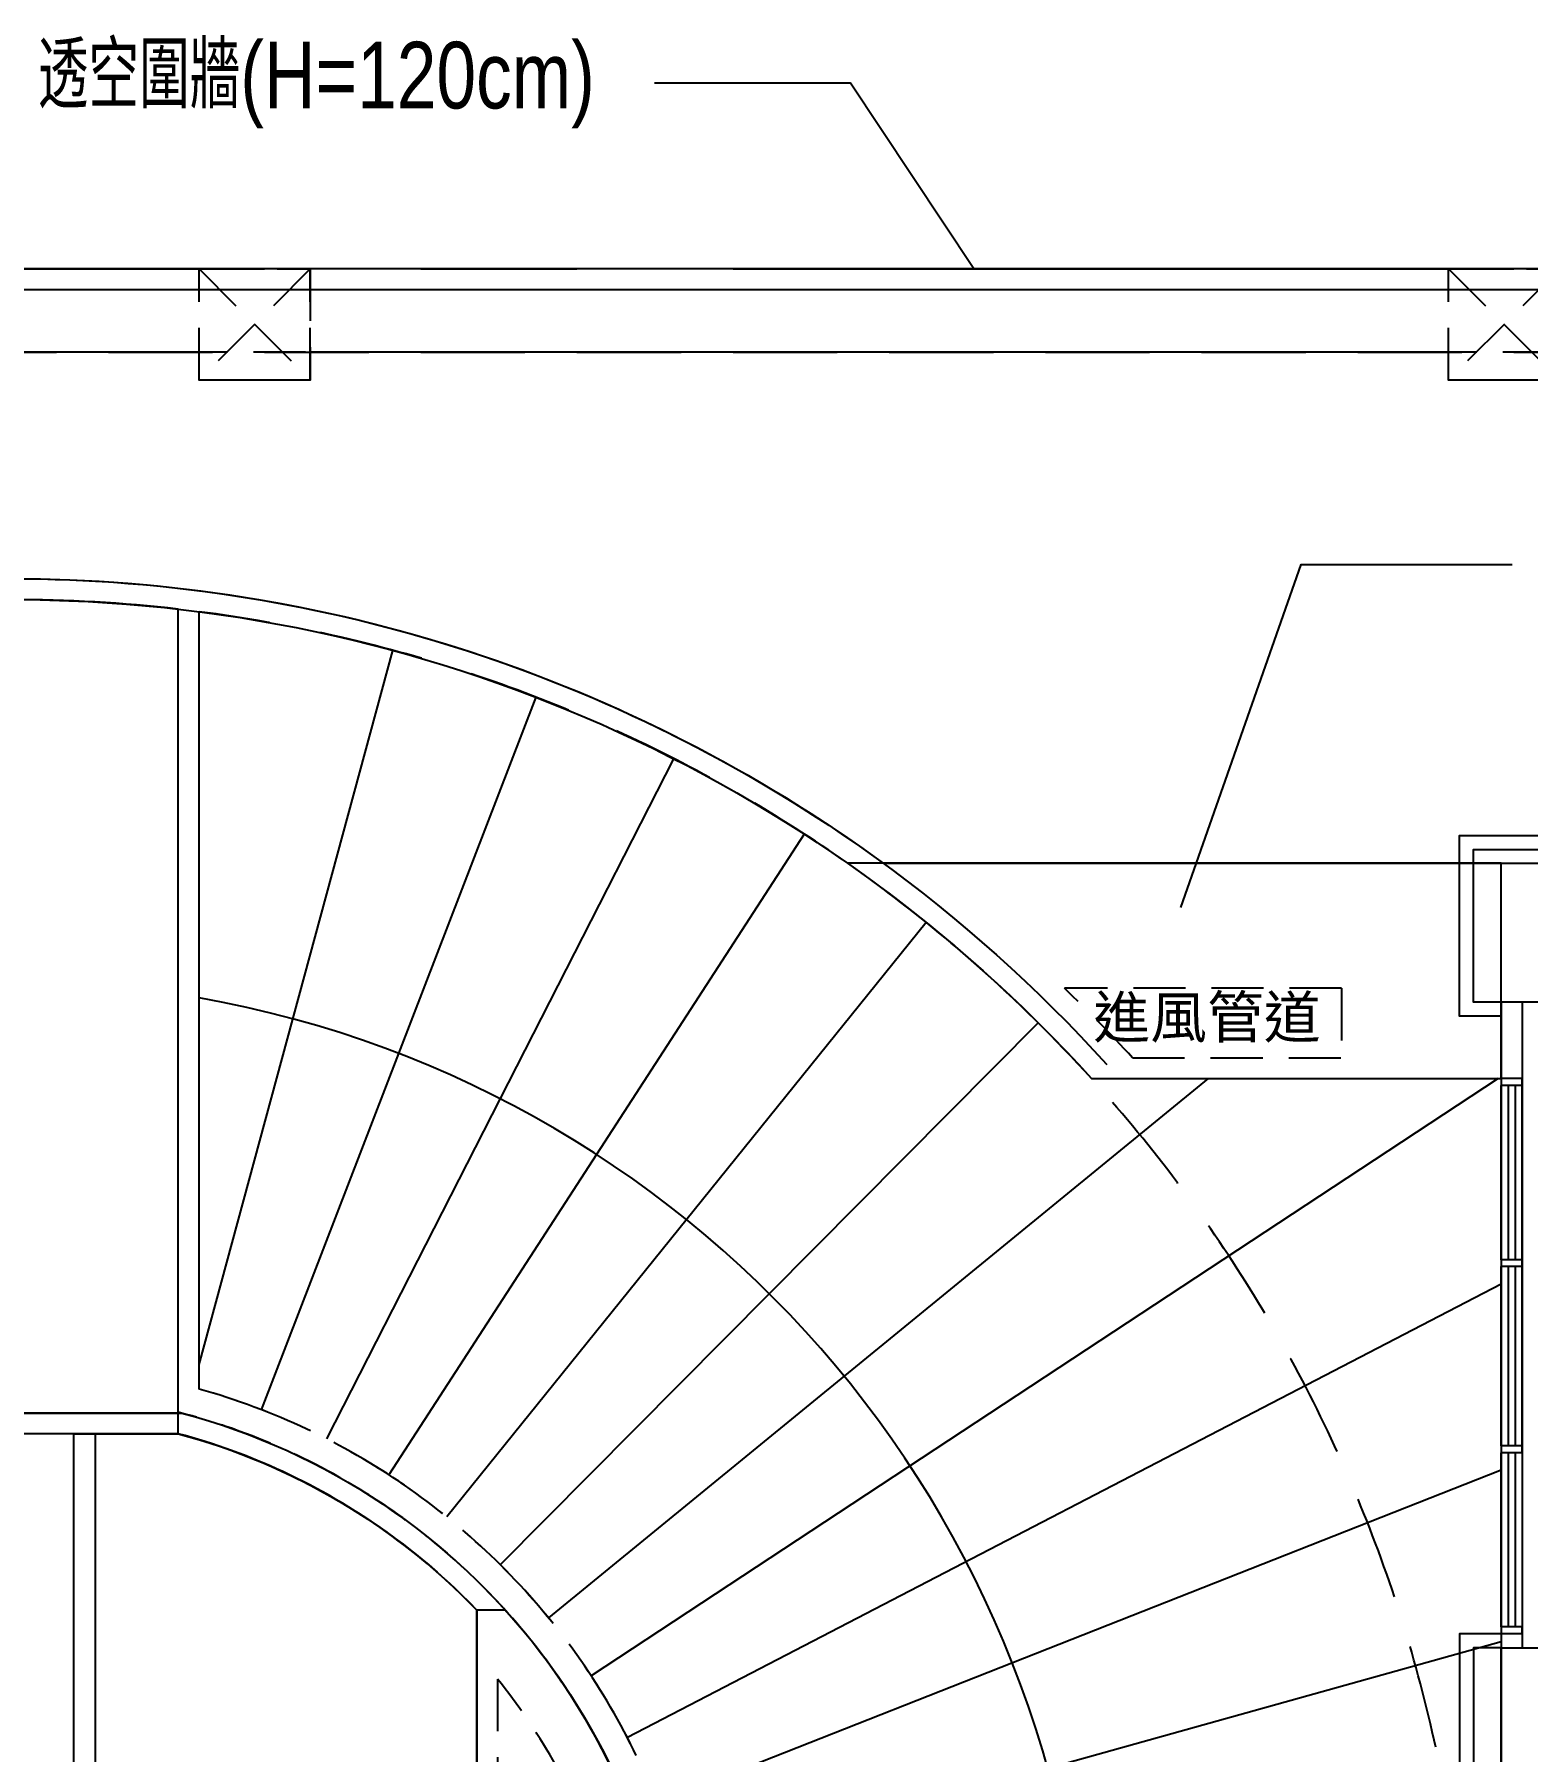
# Model space of a CAD drawing. Header units: millimetres. Extents: x -3377 to 119122, y -22007 to 15479.
# Drawn here: x 26909 to 27984, y 10054 to 11291 of the extents above; entities that cross this region are included whole.
import ezdxf
from ezdxf.enums import TextEntityAlignment as Align

# ---------------------------------------------------------------- set-up
doc = ezdxf.new("R2010")
doc.units = ezdxf.units.MM
doc.header["$LTSCALE"] = 150
doc.header["$MEASUREMENT"] = 0
for name, pattern in [('CENTER', [2, 1.25, -0.25, 0.25, -0.25]), ('HIDDEN', [0.375, 0.25, -0.125]), ('HIDDENX2', [0.75, 0.5, -0.25])]:
    doc.linetypes.add(name, pattern=pattern)
doc.layers.get('0').update_dxf_attribs({"plot": 0})
for name, color, linetype, plot in [('AREA', 3, 'Continuous', False), ('OPEN-TAG', 4, 'Continuous', False), ('S-ARCH', 252, 'Continuous', False), ('法規檢討', 3, 'Continuous', False)]:
    doc.layers.add(name, color=color, linetype=linetype, plot=plot)
for name, color, linetype in [('COL', 1, 'Continuous'), ('Duct', 1, 'Continuous'), ('E-TXT', 7, 'Continuous'), ('FIN', 5, 'Continuous'), ('OPEN', 4, 'Continuous'), ('PLANT', 3, 'Continuous'), ('TEXT', 2, 'Continuous'), ('WALL', 2, 'Continuous'), ('WALL3', 4, 'Continuous'), ('排水', 5, 'HIDDEN')]:
    doc.layers.add(name, color=color, linetype=linetype)
doc.styles.add('CHINESET', font='c2.shx', dxfattribs={"bigfont": 'china.shx'})
doc.styles.add('HH', font='')
doc.styles.get('HH').set_extended_font_data('Microsoft JhengHei')

# ---------------------------------------------------------------- blocks, each defined once
blk = doc.blocks.new('A$C704E4F0D')
at = {"color": 252, "linetype": 'HIDDEN'}
for p, q in [((-1595.00002, 1125.00005), (-1794.60493, 1125.00005)), ((-1595.00002, 1125.00005), (-1595.00002, 1075.00005)), ((-1745.60773, 1075.00005), (-1595.00002, 1075.00005))]:
    blk.add_line(p, q, dxfattribs=at)
at = {"color": 252, "linetype": 'HIDDENX2'}
for points in [[(-2553.35215, -950, 0.4101367241), (-1503.45416, 85.36428), (-1503.35215, 355.00005, 0.3768400796), (-2418.00192, 1396.23985)], [(-2553.35215, -400, 0.4083589716), (-2053.45245, 89.98561), (-2053.35216, 355.08501, 0.3359745643), (-2418.00061, 836.33149)]]:
    blk.add_lwpolyline(points, format="xyb", dxfattribs=at)
at = {"color": 252, "linetype": 'HIDDEN'}
for points in [[(-1794.60493, 1125.00005, -0.0164376068), (-1745.60773, 1075.00005)], [(-2418.00061, 836.33137, -0.3360224962), (-2053.35385, 355), (-2053.35171, 66.85769, -0.0198674084), (-2054.92902, 27.17018)], [(-2433.00057, 819.66702, -0.3417881377), (-2073.35385, 355.00007), (-2073.35171, 66.85754, -0.0198674084), (-2074.86592, 28.75754)]]:
    blk.add_lwpolyline(points, format="xyb", dxfattribs=at)
at = {"color": 252, "linetype": 'HIDDENX2'}
blk.add_lwpolyline([(-2508.34882, 804), (-3108.34882, 804), (-3108.34882, -396), (-2508.34882, -396), (-2508.34882, 804)], dxfattribs=at)
at = {"color": 252, "linetype": 'HIDDEN'}
blk.add_lwpolyline([(-2203, 390.00005), (-2133, 390.00005), (-2133, 505.63337, 0.0785134749), (-2203, 627.40537), (-2203, 627.40537)], format="xyb", close=True, dxfattribs=at)
at = {"color": 252, "linetype": 'HIDDENX2'}
blk.add_arc((-2553.35215, 355.00005), 500, 0, 74.29389072, dxfattribs=at)
at = {"layer": 'AREA', "color": 252, "elevation": 0}
blk.add_lwpolyline([(-3103.54902, 819), (-2433.00051, 819), (-2433.00057, 819), (-2433.00193, 1398.08002, 0.0287359509), (-2553.39463, 1405.00005), (-3103.54902, 1405.00005)], format="xyb", close=True, dxfattribs=at)
blk.add_lwpolyline([(-3103.54902, 819), (-2433.00051, 819), (-2433.00057, 819), (-2433.00193, 1398.08002, 0.0287359509), (-2553.39463, 1405.00005), (-3103.54902, 1405.00005)], format="xyb", close=True, dxfattribs=at)
at = {"layer": 'AREA', "color": 252}
blk.add_lwpolyline([(-1480, 1215), (-1950.94026, 1215, -0.0559618461), (-1775.22941, 1060.00005), (-1480, 1060.00005)], format="xyb", close=True, dxfattribs=at)
at = {"layer": 'COL', "color": 252}
for points in [[(-1480, 1215), (-1350, 1215), (-1350, 1115), (-1480, 1115)], [(-1480, 650), (-1370, 650), (-1370, 550), (-1480, 550)]]:
    blk.add_lwpolyline(points, close=True, dxfattribs=at)
at = {"layer": 'Duct', "color": 252, "linetype": 'CENTER', "ltscale": 3, "elevation": 0}
blk.add_lwpolyline([(-3833.34882, -1201.48446), (-3833.33714, 55.73711), (-3833.3549, 1643.22963), (1974.9, 1643.1), (1974.3809, 55.64961), (1973.9663, -1201.48446), (-1007.8204, -1201.48157)], close=True, dxfattribs=at)
blk.add_lwpolyline([(-3833.34882, -1201.48446), (-3833.33714, 55.73711), (-3833.3549, 1643.22963), (1974.9, 1643.1), (1974.3809, 55.64961), (1973.9663, -1201.48446), (-1007.8204, -1201.48157)], close=True, dxfattribs=at)
at = {"layer": 'Duct', "color": 252, "linetype": 'CENTER', "ltscale": 3}
blk.add_lwpolyline([(-3833.34882, -1201.48446), (-3833.33714, 55.73711), (-3833.3549, 1643.22963), (1974.9, 1643.1), (1974.3809, 55.64961), (1973.9663, -1201.48446), (-1007.8204, -1201.48157)], close=True, dxfattribs=at)
blk.add_lwpolyline([(-3833.34882, -1201.48446), (-3833.33714, 55.73711), (-3833.3549, 1643.22963), (1974.9, 1643.1), (1974.3809, 55.64961), (1973.9663, -1201.48446), (-1007.8204, -1201.48157)], close=True, dxfattribs=at)
at = {"layer": 'E-TXT', "color": 252}
blk.add_lwpolyline([(-1860.06029, 1643.10731), (-1948.71482, 1776.95827), (-2090.0355, 1776.95827)], dxfattribs=at)
at = {"layer": 'FIN', "color": 252}
for points in [[(-1480, 1105), (-1510, 1105), (-1510, 1235), (-1340, 1235), (-1340, 1215)], [(-1480, 1115), (-1500, 1115), (-1500, 1225), (-1350, 1225), (-1350, 1215)], [(-1480, 660), (-1510, 660), (-1510, 540), (-1480, 540)], [(-1480, 650), (-1500, 650), (-1500, 550), (-1480, 550)]]:
    blk.add_lwpolyline(points, dxfattribs=at)
at = {"layer": 'OPEN', "color": 252, "linetype": 'Continuous'}
for p, q in [((-1465, 1060.00005), (-1480, 1060.00005)), ((-1480, 1060.00005), (-1480, 790.5)), ((-1480, 1060.00005), (-1480, 1055.00005)), ((-1465, 1055.00005), (-1480, 1055.00005)), ((-1480, 929.50005), (-1480, 1055.00005)), ((-1475, 1055.00005), (-1475, 929.50005)), ((-1470, 1055.00005), (-1470, 929.50005)), ((-1465, 790.5), (-1465, 1060.00005)), ((-1465, 1055.00005), (-1465, 1060.00005)), ((-1465, 1055.00005), (-1465, 929.50005)), ((-1465, 929.50005), (-1480, 929.50005)), ((-1465, 929.50005), (-1480, 929.50005)), ((-1480, 929.50005), (-1480, 924.50005)), ((-1465, 924.50005), (-1465, 929.50005)), ((-1465, 924.50005), (-1480, 924.50005)), ((-1480, 795.5), (-1480, 924.50005)), ((-1475, 924.50005), (-1475, 795.5)), ((-1470, 924.50005), (-1470, 795.5)), ((-1465, 924.50005), (-1465, 795.5)), ((-1465, 795.5), (-1480, 795.5)), ((-1480, 665), (-1480, 790.5)), ((-1465, 790.5), (-1480, 790.5)), ((-1475, 790.5), (-1475, 665)), ((-1470, 790.5), (-1470, 665)), ((-1465, 790.5), (-1465, 665)), ((-1480, 665), (-1480, 660)), ((-1465, 665), (-1480, 665)), ((-1465, 660), (-1465, 665))]:
    blk.add_line(p, q, dxfattribs=at)
at = {"layer": 'OPEN-TAG', "color": 252, "elevation": 0}
blk.add_lwpolyline([(-2129.35333, -125), (-2507.99997, -125.14217), (-2508.34882, 803.99684), (-2433.00051, 804), (-2433.00051, 819), (-2430.45406, 819, -0.3402576244), (-2073.35387, 355.00014), (-2073.45237, 90.19171, -0.1173948238), (-2129.35333, -125)], format="xyb", close=True, dxfattribs=at)
at = {"layer": 'PLANT', "color": 252}
blk.add_lwpolyline([(1215.00816, 1583.1137), (361.99769, 1583.11193), (361.99769, 1563.10827), (281.99769, 1563.10827), (281.99769, 1583.11177), (-538.00231, 1583.11006), (-538.00231, 1563.10827), (-618.00231, 1563.10827), (-618.00231, 1583.10989), (-1438.00231, 1583.10819), (-1438.00231, 1563.10827), (-1518.00231, 1563.10827), (-1518.00231, 1583.10802), (-2338.00235, 1583.10632), (-2338.00235, 1563.10624), (-2418.00235, 1563.10624), (-2418.00235, 1583.10624), (-3188.54902, 1583.10624)], dxfattribs=at)
blk.add_lwpolyline([(1215.00816, 1583.1137), (361.99769, 1583.11193), (361.99769, 1563.10827), (281.99769, 1563.10827), (281.99769, 1583.11177), (-538.00231, 1583.11006), (-538.00231, 1563.10827), (-618.00231, 1563.10827), (-618.00231, 1583.10989), (-1438.00231, 1583.10819), (-1438.00231, 1563.10827), (-1518.00231, 1563.10827), (-1518.00231, 1583.10802), (-2338.00235, 1583.10632), (-2338.00235, 1563.10624), (-2418.00235, 1563.10624), (-2418.00235, 1583.10624), (-3188.54902, 1583.10624)], dxfattribs=at)
for points in [[(-2553.39523, 1420.00005, -0.1590500294), (-1925.16023, 1215), (-495, 1215), (-495, 1307.5), (1295.00409, 1307.5)], [(-2553.39523, 1420.00005, -0.1590500294), (-1925.16023, 1215), (-495, 1215), (-495, 1307.5), (1295.00409, 1307.5)], [(-3103.54902, 819), (-2433.00051, 819), (-2433.00057, 819), (-2433.00193, 1398.08002, 0.0287359509), (-2553.39463, 1405.00005), (-3103.54902, 1405.00005)], [(-3103.54902, 819), (-2433.00051, 819), (-2433.00057, 819), (-2433.00193, 1398.08002, 0.0287359509), (-2553.39463, 1405.00005), (-3103.54902, 1405.00005)]]:
    blk.add_lwpolyline(points, format="xyb", dxfattribs=at)
blk.add_lwpolyline([(-2357.74815, 776.85776, 0.0431180577), (-2433.00054, 804.1553), (-2433.00051, 804), (-2493.00002, 804), (-2493.00002, 125), (-2218.00002, 125), (-2218.00002, 677.1234, 0.0931054179)], format="xyb", close=True, dxfattribs=at)
blk.add_lwpolyline([(-2357.74815, 776.85776, 0.0431180577), (-2433.00054, 804.1553), (-2433.00051, 804), (-2493.00002, 804), (-2493.00002, 125), (-2218.00002, 125), (-2218.00002, 677.1234, 0.0931054179)], format="xyb", close=True, dxfattribs=at)
at = {"layer": 'WALL', "color": 252}
for p, q in [((-1480, 1115), (-1480, -85)), ((-1465, 1115), (-1465, 650)), ((-1465, 1060.00005), (-1480, 1060.00005)), ((-1465, 660), (-1480, 660)), ((-1465, 660), (-1480, 660))]:
    blk.add_line(p, q, dxfattribs=at)
at = {"layer": 'WALL3', "color": 252}
for p, q in [((-2433.00054, 804.1553), (-2433.00193, 1398.08002, 0)), ((-2418.00061, 836.33137, 0), (-2418.00192, 1396.23985, 0)), ((-2418.00064, 854.05562), (-2278.50528, 1368.39)), ((-2175.36557, 1334.60503), (-2373.35852, 821.47866)), ((-2076.26432, 1290.35389), (-2326.16743, 800.40672)), ((-1982.26034, 1236.10933), (-2281.4036, 774.57601)), ((-1580, 1215), (-1925.1608, 1215)), ((-1580, 1215), (-1480, 1215)), ((-1894.35775, 1172.4512), (-2239.54529, 744.2625)), ((-1813.49608, 1100.05911), (-2201.03974, 709.79008)), ((-1691.26784, 1060.00005), (-2166.29832, 671.52704)), ((-1482.1649, 1060.00005), (-2135.69223, 629.88219)), ((-1775.22941, 1060.00005), (-1480, 1060.00005)), ((-1480, 911.98833), (-2109.54846, 585.30047)), ((-2433.00051, 819), (-3168.54901, 819)), ((-2433.00051, 804), (-3153.54901, 804)), ((-1480, 777.8248), (-2088.14633, 538.2582)), ((-2218.00002, 677.1234), (-2218.00002, 5.36428)), ((-1480, 654.19941), (-2090.98141, 483.88792))]:
    blk.add_line(p, q, dxfattribs=at)
for points in [[(1310, 1214.99967), (1310.00955, 1643.1139), (-3283.3549, 1643.10436)], [(1295, 1215), (1295.00922, 1628.11387), (-3268.35487, 1628.10439)]]:
    blk.add_lwpolyline(points, dxfattribs=at)
for points in [[(-2553.39523, 1420.00005, -0.2117581518), (-1764.11337, 1070.07148)], [(-2553.39463, 1405.00005, -0.2117581518), (-1775.22941, 1060.00005)], [(-1811.7323, -125, 0.0697128511), (-1778.45338, 87.47427), (-1778.35215, 355.04813, 0.3636657289), (-2418.00127, 1118.08926)], [(-2433.00054, 804.1553, -0.1367725523), (-2218.00002, 677.1234)], [(-2357.74815, 776.85776, -0.0931054179), (-2218.00002, 677.1234)]]:
    blk.add_lwpolyline(points, format="xyb", dxfattribs=at)
at = {"layer": 'WALL3', "color": 252, "elevation": 0}
blk.add_lwpolyline([(-2218.00002, -125), (-2129.35333, -125, 0.1173948238), (-2073.45237, 90.19171), (-2073.35387, 355.00014), (-2073.35387, 355.00014, 0.1860223012), (-2197.49263, 677.1234), (-2218.00002, 677.1234), (-2218.00002, -125)], format="xyb", close=True, dxfattribs=at)
at = {"layer": '排水', "color": 252, "elevation": 0}
for points in [[(-3833.34882, -1201.48446), (1824.85077, -1201.48432), (1824.43201, -305), (1824.40459, -305), (1824.59861, 745), (1824.62639, 745), (1824.85077, 1643.10335), (-3683.35458, 1643.22628), (-3683.3695, -300.00335), (-3833.31227, -300), (-3833.29735, -1201.48446)], [(-2418.00229, 1643.1139), (-2338.00229, 1643.1139), (-2338.00229, 1563.1139), (-2418.00229, 1563.1139), (-2418.00229, 1643.1139), (-2338.00229, 1563.1139), (-2338.00229, 1643.1139), (-2338.00229, 1643.1139), (-2418.00229, 1563.1139)], [(-1518.00225, 1643.1139), (-1438.00225, 1643.1139), (-1438.00225, 1563.1139), (-1518.00225, 1563.1139), (-1518.00225, 1643.1139), (-1438.00225, 1563.1139), (-1438.00225, 1643.1139), (-1438.00225, 1643.1139), (-1518.00225, 1563.1139)]]:
    blk.add_lwpolyline(points, dxfattribs=at)
at = {"layer": '排水', "color": 252, "linetype": 'HIDDENX2'}
blk.add_lwpolyline([(-3833.35624, 1583.22963), (1974.89866, 1583.1)], dxfattribs=at)
at = {"layer": '排水', "color": 252, "elevation": 0}
blk.add_lwpolyline([(1764.82335, -1141.48432), (1764.40459, -245), (1764.42424, -245), (1764.57895, 685), (1764.60931, 685), (1764.83369, 1583.10469), (-3623.35458, 1583.22494), (-3623.3695, -360.00469), (-3773.31227, -360.00134), (-3773.29735, -1141.48446)], close=True, dxfattribs=at)
at = {"layer": '法規檢討', "color": 252}
blk.add_lwpolyline([(-1710.75893, 1183.19942), (-1624.2079, 1430.23812), (-1472.17669, 1430.23812)], dxfattribs=at)
at = {"layer": 'E-TXT', "color": 252, "style": 'CHINESET', "width": 0.8}
blk.add_text('透空圍牆(H=120cm)', height=48, dxfattribs=at).set_placement((-2534.26746, 1758.70863))
at = {"layer": 'TEXT', "color": 252, "style": 'HH'}
blk.add_text('進風管道', height=30, dxfattribs=at).set_placement((-1692.01594, 1089.20901), align=Align.CENTER)
blk = doc.blocks.new('2021-1102')
blk.add_blockref('A$C704E4F0D', (17334.9, -6041))

msp = doc.modelspace()

# ---------------------------------------------------------------- block references
at = {"layer": 'S-ARCH'}
msp.add_blockref('2021-1102', (12110.4, 15520.27), dxfattribs=at)

doc.saveas('drawing.dxf')
